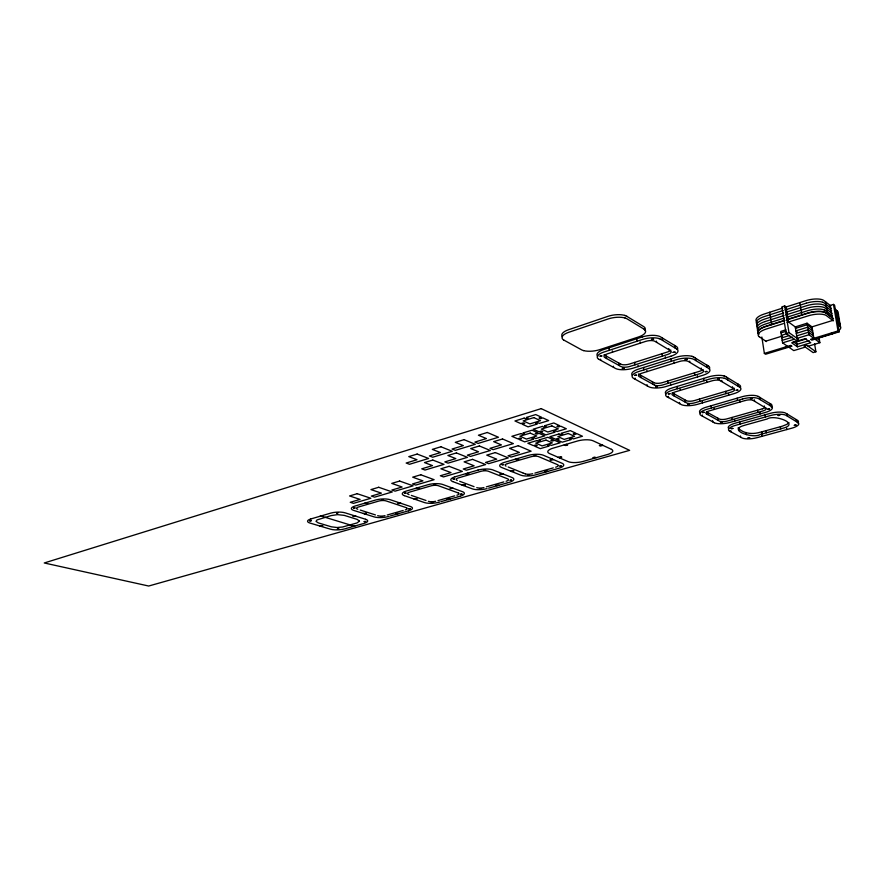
<?xml version="1.0" encoding="UTF-8"?>
<svg xmlns="http://www.w3.org/2000/svg" width="885" height="885" viewBox="0 0 885 885"><rect width="100%" height="100%" fill="white"/><g stroke="black" fill="none" stroke-linecap="round" stroke-linejoin="round"><path stroke-width="1.33" d="M702.458 412.51L704.25 412.255M704.239 412.388L702.48 412.598M767.76 409.047L769.563 408.793M769.541 408.914L767.793 409.147M794.299 425.254L796.046 424.977M796.046 425.077L794.343 425.364M788.922 422.61L786.953 424.335L782.428 426.127A24.138 7.589 -8.6 0 1 780.404 426.725L762.029 431.769A23.895 7.5 -8.4 0 1 759.95 432.3C752.438 434.557 743.422 433.75 738.068 427.897M722.182 422.278L720.423 422.51L722.182 422.189M747.98 437.92L749.672 437.677M749.639 437.832L748.024 438.042M534.297 455.344L535.945 455.178L534.341 455.476M561.212 466.03L559.608 466.074L561.201 465.919M483.929 470.001L485.533 469.869M485.489 470.035L483.973 470.145M502.16 464.691L503.775 464.559L502.16 464.802M511.441 480.179L509.904 480.301L511.43 480.035M527.88 475.079L529.451 474.924M529.462 475.046L527.891 475.201M404.511 493.144L406.038 493.034M406.038 493.166L404.545 493.277M433.971 484.56L435.52 484.438M435.531 484.56L433.993 484.692M453.164 478.962L454.724 478.84M432.82 502.503L431.393 502.437L432.853 502.326M454.669 479.028L453.197 479.117M460.51 494.184L462.014 494.051M461.97 494.239L460.532 494.317M336.621 512.924L338.092 512.824L336.643 513.046M479.482 488.797L480.998 488.675M480.942 488.863L479.559 488.974M353.546 507.99L355.029 507.89M355.04 508.023L353.58 508.134M381.656 499.793L383.15 499.693M383.139 499.848L381.701 499.959M364.166 521.508L365.605 521.42M365.605 521.564L364.222 521.663M380.926 516.751L382.375 516.663M382.364 516.807L380.97 516.906M408.759 508.853L410.231 508.764M410.22 508.897L408.77 508.997M309.673 520.767L311.111 520.69M311.122 520.822L309.684 520.9M337.462 529.086L338.866 529.009M338.866 529.141L337.462 529.219M404.434 491.739L404.932 491.529A10.543 3.208 -4.1 0 1 406.237 491.075L428.119 484.681A10.664 3.274 -4.3 0 1 442.666 484.46L462.567 491.717A10.498 3.164 -4.6 0 1 460.067 496.253M642.3 336.919L603.57 349.586A13.419 5.022 -7.3 0 0 597.751 356.312M598.813 359.332A13.43 5 -7.3 0 1 603.869 352.053L642.621 339.42A13.706 5.144 -8 0 1 660.885 339.309M765.038 321.576L783.999 315.525M670.885 356.246L632.819 368.248A13.242 4.834 -7.5 0 1 617.321 369.145L616.756 368.945A13.209 4.823 -7.5 0 1 615.429 368.414L598.88 359.321M784.718 305.945L781.886 306.852L786.123 333.468L795.648 340.216L798.469 339.353L788.966 332.583L784.718 305.945L786.101 306.973L788.513 322.007L795.604 327.162M784.696 307.427L805.892 300.657A14.271 5.332 -10.5 0 1 822.32 299.727L822.873 299.982A14.237 5.321 -10.5 0 1 824.012 300.612L830.783 305.889M757.195 322.074L757.007 321.93A13.928 5.188 -9.8 0 1 763.899 314.131L782.805 308.035M783.203 310.524L764.275 316.598A13.939 5.177 -9.8 0 0 757.073 324.209M785.095 309.927L806.301 303.179M783.601 313.024L764.651 319.087A13.939 5.155 -9.8 0 0 757.693 326.875M785.493 312.427L806.722 305.69A14.293 5.288 -10.5 0 1 823.172 304.761L823.725 305.004A14.26 5.277 -10.4 0 1 824.853 305.635L831.623 310.867M620.728 364.166A6.582 2.412 -7.5 0 0 629.478 364.045L667.39 352.02A6.715 2.478 -8.1 0 0 670.764 350.006M785.891 314.927L807.131 308.212A14.293 5.277 -10.4 0 1 823.592 307.283L824.145 307.526A14.26 5.266 -10.4 0 1 825.285 308.146L832.055 313.367M634.999 364.83L629.788 366.456A6.582 2.401 -7.5 0 1 621.016 366.567L604.721 357.496A6.693 2.489 -7.3 0 1 607.287 353.878L645.74 341.378A6.814 2.555 -8 0 1 654.834 341.278L670.62 350.814A6.726 2.478 -8.1 0 1 667.699 354.442L634.999 364.83L634.7 362.419M784.398 318.036L765.425 324.065A13.961 5.122 -9.7 0 0 758.345 331.72M786.289 317.438L807.551 310.735A14.304 5.255 -10.4 0 1 825.849 310.679M839.157 331.831L838.006 330.957L810.627 339.309L811.799 340.161L839.157 331.831L834.61 305.303L833.471 304.396L830.207 305.436L832.752 320.425L811.279 327.085M784.752 320.226L765.757 326.244A13.961 5.111 -9.7 0 0 758.777 333.955M787.385 319.397L807.917 312.947A14.315 5.244 -10.4 0 1 824.389 312.007M786.688 319.95L807.961 313.257A14.315 5.244 -10.4 0 1 826.269 313.202M758.821 334.264A13.961 5.1 -9.7 0 1 765.824 326.565L784.796 320.547M632.299 375.317A12.987 4.657 -7.6 0 1 638.395 369.145L676.262 357.219A13.264 4.79 -8.2 0 1 693.807 357.086M783.313 323.644L766.2 329.054A13.972 5.089 -9.7 0 0 759.197 336.742M787.097 322.461L808.381 315.79A14.326 5.221 -10.3 0 1 824.875 314.85L825.428 315.093A14.293 5.21 -10.3 0 1 826.557 315.713L833.327 320.868M671.162 361.312L676.594 359.642A13.275 4.768 -8.2 0 1 692.225 358.746L692.8 358.956A13.242 4.757 -8.2 0 1 694.006 359.487L708.819 368.481A13.065 4.602 -8.3 0 1 702.878 375.295L665.664 386.612A12.821 4.491 -7.7 0 1 650.696 387.475L650.121 387.287A12.799 4.48 -7.7 0 1 648.926 386.8L633.483 378.326A12.998 4.646 -7.6 0 1 638.682 371.523L671.162 361.312L670.841 358.901M702.911 370.229L688.176 361.368A6.593 2.367 -8.2 0 0 679.492 361.467L641.857 373.216A6.472 2.312 -7.6 0 0 639.158 376.623L654.435 385.052M785.957 329.806L780.78 331.421L782.583 342.849L787.606 346.334M807.054 323.224L795.261 326.908L797.108 338.38L808.945 334.751L813.857 338.324L811.965 326.864L807.054 323.224L808.945 334.751M781.001 332.871L786.19 331.267M795.493 328.368L807.297 324.695L812.209 328.335M831.413 333.877L832.143 333.656A14.094 5.033 -10.3 0 0 839.965 325.957L837.818 324.319M786.123 333.468L788.966 332.583M781.4 335.36L786.588 333.756M765.746 341.179L782.517 335.99M781.787 337.86L789.586 335.448M796.301 333.368L808.116 329.718L813.027 333.324M830.683 334.11L828.482 334.784M782.185 340.349L792.584 337.152M796.71 335.88L808.525 332.229L813.448 335.824M782.583 342.849L794.276 339.254M702.878 369.488A6.505 2.301 -8.3 0 1 699.592 371.269L662.533 382.608A6.372 2.246 -7.7 0 1 654.092 382.729M806.335 338.878L796.6 341.853L797.396 346.809L810.804 342.738L805.173 338.69L791.699 342.816L797.396 346.809M764.363 353.425L790.781 345.371L791.975 346.201L765.591 354.243L764.363 353.425L761.852 337.03M654.391 385.063A6.372 2.235 -7.7 0 0 662.821 384.931L699.935 373.636A6.505 2.29 -8.3 0 0 702.967 370.207M827.752 335.017L820.672 337.174M809.178 340.614L796.998 344.331L793.203 341.654M310.945 518.92L330.957 513.068A10.2 2.998 -3.2 0 1 345.028 512.813L365.693 519.296M805.35 347.097L793.756 350.604L788.812 347.163M808.149 346.245L819.864 342.705L819.023 337.639M665.929 393.925A12.578 4.325 -7.9 0 1 671.969 387.995L708.996 376.789A12.844 4.436 -8.4 0 1 725.855 376.623M724.395 378.26A12.855 4.425 -8.4 0 0 709.339 379.134L672.268 390.307A12.589 4.303 -7.9 0 0 666.859 396.69M455.122 476.783L477.988 470.101M507.514 463.585L531.144 456.704A5.564 1.77 -5.6 0 1 538.622 456.627L557.517 464.658A5.465 1.704 -5.8 0 1 558.192 465.145M720.368 380.716L734.085 388.957A6.306 2.124 -8.5 0 1 731.032 392.144L694.78 402.808A6.173 2.08 -7.9 0 1 686.649 402.94L672.5 395.064A6.272 2.146 -7.9 0 1 675.244 391.889L712.016 380.827A6.383 2.201 -8.4 0 1 720.412 380.705M815.904 351.776L813.127 352.606L804.011 346.157L806.821 345.305L815.904 351.776L814.554 343.612M734.052 388.072A6.306 2.135 -8.5 0 1 730.7 389.854L694.471 400.551A6.173 2.08 -8 0 1 686.351 400.673M405.275 509.86L405.418 509.826A5.089 1.504 -3.9 0 0 407.166 508.952M456.881 495.213L457.025 495.18A5.221 1.571 -4.6 0 0 458.972 494.173M506.109 481.252L506.264 481.197A5.343 1.637 -5.2 0 0 508.41 480.068M666.914 396.679L681.295 404.578A12.401 4.171 -7.9 0 0 682.423 405.031L682.921 405.164A12.423 4.182 -7.9 0 0 697.391 404.356L733.809 393.703A12.655 4.27 -8.5 0 0 739.904 387.298M555.669 467.18L555.835 467.136A5.465 1.704 -5.8 0 0 558.203 465.831M408.549 510.8L406.801 511.309M460.1 496.219L459.492 496.397M700.422 413.063A12.158 3.994 -8.1 0 1 706.175 407.2L742.294 396.69A12.412 4.093 -8.6 0 1 758.467 396.502M508.632 482.491L509.273 482.303A10.72 3.286 -5.2 0 0 510.667 481.838L511.198 481.628A10.742 3.297 -5.2 0 0 512.216 477.59L492.801 469.902A10.919 3.418 -5 0 0 477.966 470.09M762.416 408.815L727.05 418.848A5.974 1.925 -8.2 0 1 719.251 418.981L706.639 411.956M558.114 468.497L558.778 468.298A10.985 3.429 -5.8 0 0 560.238 467.811L560.802 467.59A11.007 3.429 -5.8 0 0 562.24 463.353L543.324 455.222A11.184 3.562 -5.6 0 0 528.234 455.399L504.384 462.39A11.04 3.485 -5.3 0 0 502.945 462.888L502.426 463.109A11.074 3.496 -5.3 0 0 501.419 467.391L520.756 475.156A10.874 3.363 -5.5 0 0 535.292 474.957L557.439 468.685M714.317 422.709L700.964 415.375A12.169 3.982 -8.1 0 1 706.484 409.434L742.626 398.958M745.115 400.529L709.228 410.894A6.062 1.98 -8.1 0 0 706.374 413.87M319.717 525.978L322.914 525.812L320.99 526.365M354.852 515.878L352.872 516.442L356.113 516.276M363.248 513.455L366.512 513.289L364.509 513.864M399.854 502.923L397.796 503.521L401.104 503.344M413.793 498.919L417.123 498.742L415.021 499.35M452.147 487.889L449.978 488.509L453.363 488.332M461.992 485.057L465.399 484.869L463.209 485.5M502.049 473.53L499.793 474.183L503.244 473.995M510.534 471.085L513.997 470.909L511.718 471.561M552.34 459.061L549.983 459.746L551.145 460.233L553.501 459.558M558.247 457.368L560.625 456.682L561.776 457.18L559.397 457.866M601.822 444.834L599.355 445.542L600.484 446.062L602.939 445.354M458.884 496.573L458.275 496.75M508.001 482.679L507.359 482.856M534.905 473.088L553.269 467.877M387.221 515.004L403.173 510.468M437.964 500.6L454.68 495.854M486.363 486.861L503.808 481.916M346.599 528.345L364.144 523.367A10.045 2.898 -3.4 0 0 365.671 519.307M390.274 515.988L406.215 511.475M440.962 501.651L457.656 496.927M506.718 483.044L488.653 488.155M765.89 408.04A6.095 1.969 -8.6 0 1 762.737 411.016L727.37 421.028A5.974 1.925 -8.1 0 1 719.56 421.172L706.507 413.915M714.206 422.698A12.025 3.861 -8.1 0 0 729.793 422.477L765.315 412.465A12.235 3.949 -8.6 0 0 771.51 406.492L758.688 398.759A12.39 4.071 -8.6 0 0 757.626 398.294L757.151 398.15A12.423 4.082 -8.6 0 0 742.637 398.969M797.839 422.941A11.881 3.695 -8.7 0 0 797.662 420.408L785.659 413.14A12.025 3.805 -8.7 0 0 784.652 412.709L784.132 412.554A12.047 3.817 -8.7 0 0 770.182 413.372L734.827 423.295A11.815 3.728 -8.2 0 0 728.742 428.606M346.312 528.433L344.342 528.976A9.945 2.843 -3.2 0 1 330.758 529.241L329.275 528.821M729.483 431.084A11.815 3.717 -8.2 0 1 735.147 425.464L770.503 415.552A12.058 3.805 -8.7 0 1 784.508 414.733L784.995 414.91A12.036 3.794 -8.7 0 1 786.002 415.33L797.949 422.587M439.745 501.994L439.137 502.16M389.112 516.32L388.526 516.475M532.67 473.707L532.505 473.752A5.41 1.681 -5.5 0 1 525.27 473.84M487.06 488.597L486.739 488.686A10.62 3.23 -4.9 0 1 472.468 488.907L452.655 481.562M762.35 433.904L780.736 428.871A24.149 7.567 -8.6 0 0 782.76 428.274C801.002 423.893 774.054 414.025 767.063 419.036A24.061 7.5 -8.6 0 0 764.928 419.601L746.298 424.8A23.818 7.412 -8.3 0 0 744.285 425.397C726.408 430.143 753.821 439.126 760.27 434.435A23.906 7.478 -8.3 0 0 762.35 433.904L762.029 431.769M729.539 431.061L742.05 437.931A11.649 3.595 -8.3 0 0 743.057 438.329L743.5 438.451A11.682 3.606 -8.3 0 0 756.996 437.688L791.754 428.207A11.892 3.684 -8.7 0 0 798.005 422.576M583.635 350.593L583.06 350.427A13.629 5.188 -7.1 0 1 581.6 349.841L563.867 340.094M724.35 378.271L724.937 378.459A12.821 4.414 -8.4 0 1 726.065 378.957L739.849 387.32M724.019 375.937L724.594 376.114M691.849 356.345L692.468 356.544M658.805 338.512L659.458 338.723M328.545 528.611L309.85 523.024A10.133 2.943 -3 0 1 310.967 518.887M624.976 317.992L625.662 318.213A14.127 5.531 -7.7 0 1 627.034 318.832L644.125 329.209M624.655 315.414L625.352 315.646M321.664 515.767L323.291 516.265L320.093 516.232M354.996 525.978L351.898 525.933L353.447 526.409M320.879 515.999L354.221 526.188M377.696 515.634L378.061 515.745A5.056 1.471 -3.7 0 0 384.997 515.634M360.272 510.07L375.406 514.915M366.202 502.757L367.806 503.277L364.565 503.233M399.024 513.51L395.883 513.477L397.409 513.975M428.406 501.308L428.583 501.364A5.166 1.549 -4.3 0 0 435.641 501.264M357.783 509.251L357.606 509.196A5.133 1.527 -3.5 0 1 356.743 508.753M824.344 312.029L824.942 312.25A14.282 5.233 -10.4 0 1 826.081 312.87L826.479 313.157M824.4 312.35L824.997 312.571M823.979 309.827L824.577 310.049M822.696 302.261L823.293 302.493A14.248 5.299 -10.5 0 1 824.433 303.113L831.203 308.378M411.315 495.401L425.984 500.479M406.348 507.691L386.114 500.921A5.188 1.56 -3.7 0 0 378.957 501.021L358.337 507.05A5.133 1.527 -3.5 0 0 356.699 507.879M416.249 488.133L419.534 488.188L417.963 487.635M448.43 499.538L446.936 499.007L450.122 499.051M404.257 495.611L424.457 502.569A10.377 3.097 -4.3 0 0 438.54 502.337M409.047 494.593L408.527 494.405A5.255 1.593 -4.1 0 1 407.708 493.952M459.658 481.285L474.039 486.65M458.209 492.923L438.396 485.732A5.31 1.626 -4.3 0 0 431.117 485.832L409.501 492.137A5.255 1.593 -4.1 0 0 407.642 493.122M465.587 473.718L467.125 474.305L468.917 473.785L467.38 473.187M497.082 485.765L495.633 485.212L498.852 485.268M525.247 473.84L524.407 473.519M457.279 480.367L457.114 480.301A5.376 1.67 -4.7 0 1 456.339 479.836M524.075 473.387L523.079 472.999M522.758 472.867L508.2 466.992M515.313 459.182L516.818 459.813L518.687 459.26L517.183 458.64M546.067 471.904L544.64 471.318L546.476 470.798L547.903 471.384M564.232 444.889L565.703 445.542L567.65 444.978L566.19 444.314M594.189 458.286L592.806 457.667L594.731 457.125L596.114 457.744M611.469 449.337L593.038 440.785A11.461 3.695 -6.3 0 0 577.717 440.94L552.848 448.23A11.306 3.628 -6 0 0 551.333 448.75L550.824 448.96A11.328 3.628 -6 0 0 549.364 453.474L568.214 461.649A11.129 3.496 -6.2 0 0 582.983 461.472L607.431 454.525A11.251 3.551 -6.5 0 0 608.968 454.016L609.566 453.784A11.273 3.562 -6.5 0 0 611.435 449.348M686.395 400.662L672.202 392.763M654.137 382.718L638.904 374.244A6.472 2.323 -7.6 0 1 638.483 373.957M620.772 364.144L604.433 355.051A6.682 2.5 -7.3 0 1 603.968 354.752M640.463 375.14L640.862 377.563M753.135 400.407L765.835 408.051M660.741 339.298L676.66 348.955M725.733 376.612L739.517 385.019A12.655 4.292 -8.5 0 1 740.325 387.486M758.345 396.491L771.112 404.279M693.674 357.075L708.487 366.102M626.724 316.266L643.804 326.676A13.917 5.354 -7.8 0 1 644.722 330.536M677.456 349.442A13.485 4.978 -8.1 0 0 676.394 346.489L660.42 336.809A13.673 5.155 -8 0 0 659.126 336.223L658.517 336.034A13.706 5.166 -8 0 0 642.322 336.931M766.355 341.599L759.264 336.72M826.136 313.19L833.548 318.865M825.705 310.668L832.475 315.868M797.263 331.853L795.903 330.868L807.706 327.207L812.618 330.824M815.03 339.176L819.864 342.705M816.556 338.092L819.455 340.216M826.789 313.378L827.475 313.898M831.435 332.97L832.586 333.833M827.563 313.965L832.818 318.025M836.756 321.344L839.467 323.49A14.083 5.044 -10.4 0 1 839.721 326.709M836.967 319.341L839.046 321.001A14.072 5.067 -10.4 0 1 839.456 324.01M835.905 316.354L838.615 318.523A14.072 5.078 -10.4 0 1 839.057 321.487M836.115 314.374L838.195 316.045M835.053 311.387L837.763 313.567M835.263 309.407L837.343 311.1M838.25 322.228L839.245 323.025M835.905 309.916L838.029 322.317M833.471 304.396L838.006 330.957M825.594 301.807L827.718 314.363M799.874 302.559L801.932 315.137M796.312 419.601L796.655 421.769M787.064 413.97L787.407 416.16M769.684 312.239L771.631 324.695M786.643 428.362L786.831 429.568M780.404 426.725L780.736 428.871M769.729 403.394L770.061 405.629M764.308 405.961L764.496 407.211M765.127 414.766L765.459 416.957M766.122 430.641L766.443 432.776M759.85 397.376L760.193 399.633M760.093 412.664L760.281 413.903M761.675 435.188L761.852 436.382M757.483 410.231L757.814 412.443M754.374 399.843L754.584 401.248M746.077 432.488L746.387 434.623M738.013 384.068L738.344 386.369M739.871 400.706L740.059 401.967M737.128 398.173L737.459 400.429M739.716 421.902L740.037 424.081M740.435 435.984L740.612 437.179M738.798 428.428L739.108 430.575M732.448 386.767L732.636 388.061M734.583 419.866L734.76 421.105M727.359 377.574L727.691 379.908M728.466 393.958L728.643 395.23M731.917 417.488L732.227 419.678M725.656 391.38L725.977 393.659M730.767 430.652L730.944 431.869M721.773 380.462L721.939 381.623M717.823 418.185L718.133 420.386M713.941 408.206L714.118 409.456M706.872 365.085L707.203 367.463M711.164 405.728L711.474 407.963M712.613 420.663L712.79 421.902M706.672 381.203L706.827 382.364M703.697 378.371L704.029 380.705M707.546 412.465L707.856 414.689M701.197 368.072L701.362 369.255M702.314 401.624L702.491 402.896M695.422 358.104L695.754 360.516M697.446 375.749L697.612 376.922M702.292 414.988L702.469 416.238M699.46 399.102L699.769 401.359M694.426 372.873L694.747 375.229M689.692 361.135L689.857 362.341M684.813 399.821L685.123 402.089M674.602 345.416L674.923 347.871M680.078 389.057L680.244 390.351M679.481 402.432L679.647 403.704M674.016 361.899L674.182 363.093M677.08 386.424L677.39 388.736M668.783 348.546L668.949 349.774M673.739 393.659L674.038 395.949M670.697 383.891L670.852 385.052M665.321 356.755L665.487 357.971M662.29 337.904L662.622 340.393M667.633 381.07L667.932 383.404M668.363 396.314L668.529 397.597M662.091 353.723L662.411 356.157M656.427 341.101L656.593 342.34M652.455 381.811L652.754 384.145M646.835 370.395L646.979 371.589M647.012 384.698L647.156 385.86M643.605 367.463L643.915 369.853M640.154 341.875L640.309 343.115M636.758 338.712L637.067 341.201M637.985 365.394L638.129 366.6M635.076 378.127L635.22 379.311M618.969 363.182L619.257 365.594M612.365 350.914L612.508 352.141M613.405 366.202L613.548 367.408M608.913 347.816L609.212 350.283M606.214 356.08L606.502 358.525M600.605 359.166L600.738 360.383M387.962 516.652A10.144 2.965 -3.7 0 1 374.134 516.895L353.535 510.346A10.332 3.064 -3.5 0 1 353.281 506.674L353.779 506.474A10.299 3.064 -3.5 0 1 355.029 506.032L375.893 499.937A10.41 3.12 -3.7 0 1 390.185 499.704L410.518 506.541A10.244 3.02 -3.9 0 1 408.516 510.844M406.337 507.691A5.089 1.504 -3.9 0 1 407.122 508.112M404.279 495.611A10.565 3.219 -4.1 0 1 404.401 491.739M458.198 492.934A5.221 1.571 -4.6 0 1 458.95 493.365M452.677 481.551A10.808 3.352 -4.7 0 1 455.167 476.749M508.399 479.305A5.343 1.637 -5.2 0 0 507.669 478.851L488.321 471.24A5.432 1.704 -5 0 0 480.92 471.318L458.33 477.922A5.376 1.67 -4.7 0 0 456.284 479.039M483.929 487.558A5.288 1.615 -4.9 0 1 476.772 487.646M506.065 466.085A5.498 1.737 -5.3 0 1 505.313 465.599M505.258 464.879A5.498 1.737 -5.3 0 1 507.492 463.585M837.829 313.544A14.049 5.122 -10.5 0 1 838.217 316.553M806.312 303.19A14.282 5.31 -10.5 0 1 822.751 302.25M839.478 323.158A14.083 5.056 -10.4 0 1 839.71 326.344M837.409 311.077A14.038 5.133 -10.5 0 1 837.653 314.319M838.261 316.022A14.06 5.1 -10.5 0 1 838.571 319.131M757.925 329.22A13.95 5.144 -9.7 0 1 765.049 321.576M789.84 346.511A13.784 4.912 -9.7 0 1 784.564 347.528M676.726 348.944A13.496 4.967 -8.1 0 1 670.874 356.235M708.542 366.091A13.065 4.624 -8.3 0 1 709.327 368.99M771.167 404.268A12.235 3.96 -8.6 0 1 771.278 407.166M745.126 400.529A6.173 2.024 -8.6 0 1 753.168 400.396M765.248 407.554A6.095 1.969 -8.6 0 1 762.405 408.804M626.868 316.277A14.149 5.564 -7.7 0 0 607.906 316.354L568.347 329.806A13.85 5.398 -7 0 0 562.373 336.654M583.602 350.615A13.662 5.199 -7.1 0 0 599.632 349.686L638.505 336.964A13.917 5.343 -7.8 0 0 644.18 329.187M625.02 317.969A14.16 5.542 -7.7 0 0 608.216 318.932L568.624 332.34A13.861 5.376 -7 0 0 563.8 340.117M359.443 521.154L356.954 522.958L342.661 526.984L337.085 527.515L331.665 526.852A20.311 5.863 -3.3 0 1 330.382 526.509L319.363 523.212A20.499 5.974 -3.2 0 1 318.191 522.814L316.022 521.376L316.985 519.938L331.045 515.612L337.528 514.639L344.022 515.347A20.444 5.941 -3.1 0 1 345.327 515.712L356.246 519.108A20.267 5.83 -3.2 0 1 357.385 519.506L359.443 521.199M705.201 371.711L707.137 371.457L705.212 371.656M600.063 356.124L602.065 355.925L600.074 356.102M717.536 379.123L719.45 378.88L717.536 379.123M622.343 368.448L624.301 368.248L622.387 368.37M736.209 390.34L738.09 390.108L736.209 390.318M634.811 375.34L636.735 375.14L634.822 375.284M750.447 398.648L752.305 398.416L750.469 398.593M651.515 339.409L653.561 339.176L651.515 339.409M655.575 386.822L657.466 386.634L655.586 386.767M673.087 352.374L675.089 352.175L673.087 352.374M668.341 393.88L670.211 393.67L668.352 393.858M685.134 359.62L687.114 359.387L685.134 359.62M687.689 404.578L689.515 404.379L687.7 404.556M778.103 415.485L779.884 415.319L778.114 415.463M731.154 428.583L732.891 428.462L731.154 428.583M541.222 408.627L44.25 562.971L148.691 586.025L629.622 450.354L541.222 408.627M524.174 418.129L514.959 420.972L520.845 423.616L523.345 422.853L524.75 423.484L522.25 424.258L528.068 426.858L537.217 424.07L535.646 423.362L537.859 422.676L539.43 423.395L548.678 420.585L542.936 417.919L540.392 418.694L538.998 418.052L541.543 417.266L535.713 414.567L526.398 417.443L528.013 418.174L525.778 418.859L524.174 418.129M533.821 417.609L523.201 420.884L529.905 423.915L540.481 420.674L533.821 417.609M417.145 454.06L408.781 456.627L416.99 459.735L406.171 463.032L409.512 464.282L428.639 458.463L417.145 454.06M440.885 446.759L432.334 449.392L440.464 452.578L429.424 455.952L432.721 457.224L452.257 451.284L440.885 446.759M464.017 439.646L455.288 442.334L463.342 445.609L452.069 449.038L455.344 450.343L475.278 444.292L464.017 439.646M487.325 432.477L478.42 435.221L486.396 438.573L474.891 442.08L478.132 443.418L498.465 437.245L487.325 432.477M542.372 426.415L533.235 429.192L538.932 431.747L541.41 430.995L542.77 431.603L540.292 432.356L545.912 434.878L554.983 432.168L553.457 431.471L555.658 430.818L557.174 431.515L566.334 428.771L560.78 426.194L558.258 426.957L556.919 426.327L559.431 425.574L553.8 422.964L544.585 425.751L546.134 426.459L543.932 427.123L542.372 426.415M432.809 460.067L424.501 462.578L432.488 465.61L421.747 468.829L424.988 470.046L444.005 464.359L432.809 460.067M456.394 452.932L447.898 455.498L455.819 458.607L444.845 461.904L448.053 463.143L467.468 457.335L456.394 452.932M479.371 445.974L470.709 448.595L478.542 451.781L467.346 455.144L470.521 456.417L490.323 450.498L479.371 445.974M502.514 438.971L493.675 441.648L501.43 444.912L490.013 448.341L493.155 449.646L513.355 443.606L502.514 438.971M520.845 433.606L511.884 436.316L517.636 438.805L520.07 438.075L521.442 438.672L519.008 439.402L524.683 441.869L533.578 439.203L532.04 438.529L534.197 437.887L535.724 438.562L544.706 435.885L539.098 433.373L536.631 434.115L535.27 433.506L537.737 432.765L532.051 430.221L523.002 432.953L524.573 433.65L522.415 434.303L520.845 433.606M551.853 425.906L541.332 429.081L547.804 432.013L558.28 428.871L551.853 425.906M530.226 433.108L519.915 436.216L526.453 439.071L536.719 435.995L530.226 433.108M357.175 493.697L349.575 495.954L360.073 499.405L350.25 502.293L353.502 503.355L370.87 498.255L357.175 493.697M378.703 487.281L370.959 489.593L381.369 493.133L371.346 496.076L374.576 497.16L392.298 491.96L378.703 487.281M399.655 481.053L391.756 483.398L402.089 487.027L391.878 490.036L395.086 491.142L413.14 485.832L399.655 481.053M420.751 474.769L412.698 477.17L422.941 480.876L412.543 483.94L415.718 485.08L434.115 479.681L420.751 474.769M449.126 466.318L440.874 468.784L451.007 472.612L440.343 475.754L443.485 476.926L462.346 471.384L449.126 466.318M472.546 459.359L464.116 461.859L474.139 465.798L463.253 469.006L466.373 470.212L485.622 464.559L472.546 459.359M495.357 452.567L486.75 455.122L496.673 459.16L485.577 462.435L488.653 463.663L508.289 457.899L495.357 452.567M518.322 445.73L509.55 448.341L519.373 452.478L508.045 455.808L511.099 457.069L531.111 451.195L518.322 445.73M536.752 440.597L527.858 443.241L533.445 445.664L535.856 444.945L537.184 445.531L534.772 446.239L540.281 448.629L549.109 446.04L547.616 445.376L549.751 444.757L551.244 445.409L560.15 442.799L554.707 440.354L552.251 441.084L550.935 440.487L553.379 439.768L547.859 437.301L538.899 439.967L540.414 440.63L538.268 441.272L536.752 440.597M558.988 433.993L549.928 436.681L555.448 439.159L557.904 438.429L559.22 439.026L556.765 439.745L562.207 442.19L571.201 439.557L569.719 438.883L571.898 438.241L573.369 438.916L582.452 436.25L577.064 433.75L574.575 434.491L573.27 433.882L575.77 433.152L570.316 430.619L561.167 433.34L562.672 434.026L560.493 434.668L558.988 433.993M545.99 440.099L535.757 443.131L542.107 445.907L552.295 442.909L545.99 440.099M568.303 433.484L557.882 436.57L564.154 439.414L574.542 436.349L568.303 433.484"/></g></svg>
